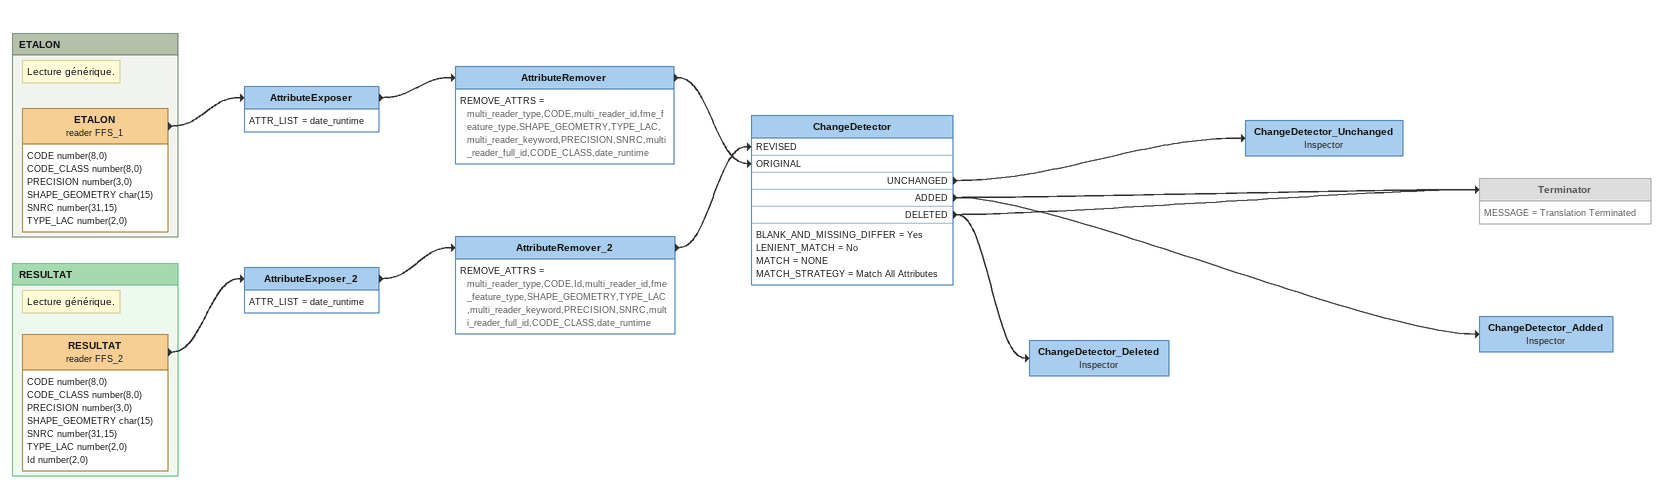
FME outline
AttributeExposer
    ATTR_LIST = date_runtime
    -> AttributeRemover
AttributeRemover
    REMOVE_ATTRS = multi_reader_type,CODE,multi_reader_id,fme_feature_type,SHAPE_GEOMETRY,TYPE_LAC,multi_reader_keyword,PRECISION,SNRC,multi_reader_full_id,CODE_CLASS,date_runtime
    -> ChangeDetector [ORIGINAL]
AttributeExposer_2
    ATTR_LIST = date_runtime
    -> AttributeRemover_2
AttributeRemover_2
    REMOVE_ATTRS = multi_reader_type,CODE,Id,multi_reader_id,fme_feature_type,SHAPE_GEOMETRY,TYPE_LAC,multi_reader_keyword,PRECISION,SNRC,multi_reader_full_id,CODE_CLASS,date_runtime
    -> ChangeDetector [REVISED]
ChangeDetector
    BLANK_AND_MISSING_DIFFER = Yes
    LENIENT_MATCH = No
    MATCH = NONE
    MATCH_STRATEGY = Match All Attributes
    UNCHANGED -> ChangeDetector_Unchanged
    ADDED -> Terminator
    ADDED -> ChangeDetector_Added
    DELETED -> Terminator
    DELETED -> ChangeDetector_Deleted
ChangeDetector_Unchanged: Inspector
Terminator [off]
    MESSAGE = Translation Terminated
ChangeDetector_Added: Inspector
ChangeDetector_Deleted: Inspector

Bookmark: ETALON
Note: Lecture générique.
ETALON (reader FFS_1)
    attributes: CODE number(8,0), CODE_CLASS number(8,0), PRECISION number(3,0), SHAPE_GEOMETRY char(15), SNRC number(31,15), TYPE_LAC number(2,0)
    -> AttributeExposer

Bookmark: RESULTAT
Note: Lecture générique.
RESULTAT (reader FFS_2)
    attributes: CODE number(8,0), CODE_CLASS number(8,0), PRECISION number(3,0), SHAPE_GEOMETRY char(15), SNRC number(31,15), TYPE_LAC number(2,0), Id number(2,0)
    -> AttributeExposer_2
